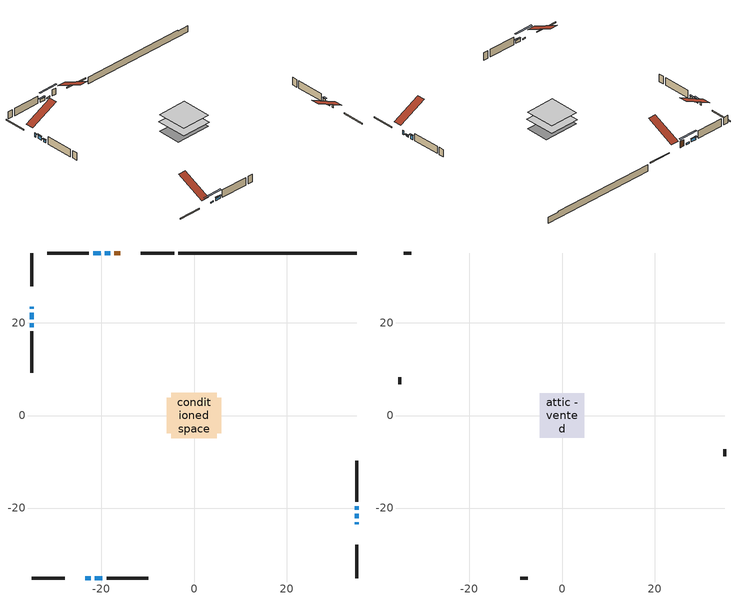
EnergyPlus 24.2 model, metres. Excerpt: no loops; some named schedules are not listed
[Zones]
conditioned space
 floor adiabatic (AdiabaticFloorConstruction): -4.94,-4.94 -4.94,4.94 4.94,4.94 4.94,-4.94 z0.62
 floor foundation (Slab1 construction): -5.84,-3.78 -5.84,3.78 5.84,3.78 5.84,-3.78 z-1.59
 wall outside (RimJoist1 construction): -4.31,35.13 -11.53,35.13 / -35.13,-35.13 -27.91,-35.13 / -35.13,35.13 -35.13,27.91 / 35.13,-35.13 35.13,-27.91 z0.62:0.92
 wall outside (AdiabaticWallConstruction 1): -15.94,35.13 -17.19,35.13 z0.62:2.65
 wall outside (AdiabaticWallConstruction): -35.13,23.49 -35.13,23.1 / 35.13,-23.49 35.13,-23.1 z0.62:1.84; -35.13,22.17 -35.13,20.85 z0.62:1.92; -18.12,35.13 -19.27,35.13 / -23.49,-35.13 -22.35,-35.13 z0.62:1.03; 35.13,-22.18 35.13,-21.26 z0.62:1.13; 35.13,-20.33 35.13,-19.62 z0.62:1.94; -20.19,35.13 -21.82,35.13 / -21.42,-35.13 -19.79,-35.13 z0.62:1.54; -35.13,19.93 -35.13,19.11 z0.62:1.51
 wall outside (Wall1 construction): -22.75,35.13 -31.7,35.13 / -18.86,-35.13 -9.92,-35.13 / -35.13,18.18 -35.13,9.23 / 35.13,-18.69 35.13,-9.74 z0.62:3.06
 wall foundation (FoundationWall1 construction): -3.38,35.13,-1.59 -3.38,35.13,0.62 31.27,35.13,0.62 31.27,35.13,0.38 35.13,35.13,0.38 35.13,35.13,-1.59
 window (WindowConstruction 6): -35.13,23.49 -35.13,23.1 z0.62:1.84
 window (WindowConstruction 5): -35.13,22.17 -35.13,20.85 z0.62:1.92
 window (WindowConstruction 8): -18.12,35.13 -19.27,35.13 z0.62:1.03
 window (WindowConstruction 9): -23.49,-35.13 -22.35,-35.13 z0.62:1.03
 window (WindowConstruction 7): 35.13,-23.49 35.13,-23.1 z0.62:1.84
 window (WindowConstruction): 35.13,-22.17 35.13,-21.26 z0.62:1.13
 window (WindowConstruction 1): 35.13,-20.33 35.13,-19.62 z0.62:1.94
 window (WindowConstruction 2): -20.2,35.13 -21.82,35.13 z0.62:1.53
 window (WindowConstruction 3): -21.42,-35.13 -19.79,-35.13 z0.62:1.53
 window (WindowConstruction 4): -35.13,19.93 -35.13,19.11 z0.62:1.51
 door (Door): -15.94,35.13 -17.19,35.13 z0.62:2.65
 ceiling adiabatic (AdiabaticFloorConstruction): 4.94,-4.94 4.94,4.94 -4.94,4.94 -4.94,-4.94 z0.62
attic - vented
 floor to conditioned space (Floor1 construction Reversed): -4.83,-4.83 -4.83,4.83 4.83,4.83 4.83,-4.83 z3.06
 wall outside (Wall2 construction): -32.63,35.13 -34.2,35.13 / -8.99,-35.13 -7.42,-35.13 / -35.13,8.31 -35.13,6.74 / 35.13,-8.81 35.13,-7.25 z0.62:3.06
 roof outside (Roof1 construction): -15.02,35.13,3.06 -15.02,25.99,7.63 -12.46,25.99,7.63 -12.46,35.13,3.06; -24.42,-35.13,3.06 -24.42,-25.99,7.63 -26.98,-25.99,7.63 -26.98,-35.13,3.06; -35.13,24.42,3.06 -25.99,24.42,7.63 -25.99,26.98,7.63 -35.13,26.98,3.06; 35.13,-24.42,3.06 25.99,-24.42,7.63 25.99,-26.98,7.63 35.13,-26.98,3.06
shading: -35.13,20.65 -35.13,22.38 -35.54,22.38 -35.54,20.65 z2.12; -21.94,35.13 -15.45,35.13 -15.45,35.54 -21.94,35.54 z3.7; -19.68,-35.13 -26.16,-35.13 -26.16,-35.54 -19.68,-35.54 z3.7; 35.13,-21.06 35.13,-22.38 35.54,-22.38 35.54,-21.06 z1.33; 35.13,-19.42 35.13,-20.53 35.54,-20.53 35.54,-19.42 z2.14; -22.02,35.13 -19.99,35.13 -19.99,35.54 -22.02,35.54 z1.74; -19.59,-35.13 -21.62,-35.13 -21.62,-35.54 -19.59,-35.54 z1.74; -35.13,18.91 -35.13,20.13 -35.54,20.13 -35.54,18.91 z1.71
[Building]
Building 1: Terrain=Suburbs
[Site:Location]
Muskoka_ON: Latitude {deg}=44.97; Longitude {deg}=-79.3; Time Zone {hr}=-5; Elevation {m}=282; Keep Site Location Information=Yes
[Site:GroundTemperature:Shallow]
1.23063, -0.843289, -1.00938, -0.0251953, 3.92574, 7.85827, 11.2676, 13.4273, 13.6107, 11.8542, 8.53183, 4.71994
[Site:WaterMainsTemperature]
Calculation Method=Schedule; Temperature Schedule=mains temperature schedule
[Material] Roughness=Rough; Thermal Absorptance=0.9
Name | Thickness {m} | Conductivity {W/m-K} | Density {kg/m3} | Specific Heat {J/kg-K} | Solar Absorptance | Visible Absorptance
asphalt or fiberglass shingles | 0.00635 | 0.162714 | 1121.4 | 1465.45 | 0.4 | 0.4
ceiling stud and cavity | 0.1397 | 0.121496 | 65.682 | 1177.47 | 0.7 | 0.7
concrete 4.0 in. | 0.1016 | 1.803125 | 2242.8 | 837.4 | 0.7 | 0.7
concrete 8.0 in. | 0.2032 | 1.803125 | 2242.8 | 837.4 | 0.7 | 0.7
door material | 0.04445 | 0.0451087 | 512.64 | 1214.23 | 0.7 | 0.7
exterior vertical ins | 0.0457286 | 0.029427 | 32.04 | 1214.23 | 0.7 | 0.7
floor covering | 0.0127 | 0.0433444 | 54.468 | 1339.84 | 0.6 | 0.6
floor rigid ins; wall rigid ins 1 | 0.512978 | 0.029427 | 32.04 | 1214.23 | 0.7 | 0.7
floor stud and cavity | 0.1397 | 1.75129 | 37.0049 | 1207.88 | 0.7 | 0.7
furniture material conditioned space 1 | 0.1524 | 0.115458 | 640.8 | 1214.23 | 0.6 | 0.6
gypsum board | 0.0127 | 0.160291 | 801 | 837.4 | 0.6 | 0.6
gypsum board 1 | 0.0127 | 0.160291 | 801 | 837.4 | 0.7 | 0.7
osb sheathing 0.5 in. | 0.0127 | 0.115458 | 512.64 | 1214.23 | 0.7 | 0.7
osb sheathing 0.75 in. | 0.01905 | 0.115458 | 512.64 | 1214.23 | 0.7 | 0.7
osb sheathing 2.0 in. | 0.0508 | 0.115458 | 512.64 | 1214.23 | 0.7 | 0.7
rim joist stud and cavity | 0.0508 | 0.029095 | 125.044 | 1163.47 | 0.6 | 0.6
wall rigid ins | 0.051816 | 0.029427 | 32.04 | 1214.23 | 0.7 | 0.7
wall stud and cavity | 0.1397 | 0.126336 | 139.0536 | 1170.24 | 0.7 | 0.7
wall stud and cavity 1 | 0.0889 | 6.9971 | 50.32683 | 1063.81 | 0.6 | 0.6
wall stud and cavity 2 | 0.0889 | 0.380278 | 52.3479 | 1209.89 | 0.7 | 0.7
wall stud and cavity 3 | 0.0889 | 0.391764 | 83.0341 | 1211.67 | 0.7 | 0.7
wood siding | 0.0254 | 0.102417 | 544.68 | 1172.36 | 0.4 | 0.4
wood siding 1 | 0.00254 | 0.102417 | 544.68 | 1172.36 | 0.4 | 0.4
wood siding 2; wood siding 3; wood siding 4 | 0.0254 | 0.102417 | 544.68 | 1172.36 | 0.7 | 0.7
[WindowMaterial:SimpleGlazingSystem]
Name | U-Factor {W/m2-K} | Solar Heat Gain Coefficient
WindowMaterial | 2.99571 | 0.59
WindowMaterial 1 | 2.95142 | 0.64
WindowMaterial 2 | 2.95767 | 0.63
WindowMaterial 3 | 2.95937 | 0.63
WindowMaterial 4 | 2.91338 | 0.67
WindowMaterial 5 | 2.63402 | 0.59
WindowMaterial 6 | 2.41258 | 0.54
[Construction]
AdiabaticFloorConstruction: floor stud and cavity, floor rigid ins, osb sheathing 0.75 in., floor covering
AdiabaticWallConstruction: wood siding 3, wall rigid ins 1, wall stud and cavity 2, gypsum board
AdiabaticWallConstruction 1: wood siding 4, wall rigid ins 1, wall stud and cavity 2, gypsum board
Door: door material
Floor1 construction Reversed: gypsum board, ceiling stud and cavity
FoundationWall1 construction: concrete 8.0 in., gypsum board 1
furniture construction conditioned space 1: furniture material conditioned space 1
PartitionWallConstruction: gypsum board, wall stud and cavity 3, gypsum board
RimJoist1 construction: wood siding 2, osb sheathing 2.0 in., rim joist stud and cavity
Roof1 construction: asphalt or fiberglass shingles
Slab1 construction: concrete 4.0 in.
Wall1 construction: wood siding, wall rigid ins, osb sheathing 0.5 in., wall stud and cavity, gypsum board
Wall2 construction: wood siding 1, wall stud and cavity 1
WindowConstruction: WindowMaterial
WindowConstruction 1: WindowMaterial 1
WindowConstruction 2; WindowConstruction 3: WindowMaterial 2
WindowConstruction 4: WindowMaterial 3
WindowConstruction 5: WindowMaterial 4
WindowConstruction 6; WindowConstruction 7: WindowMaterial 5
WindowConstruction 8; WindowConstruction 9: WindowMaterial 6
[Zone] Multiplier=1; Part of Total Floor Area=Yes
Name | Volume {m3}
attic - vented | 67.2689
conditioned space | 446.4
[Space]
Name | Zone | Volume {m3}
attic - vented 1 | attic - vented | 67.2689
conditioned space 1 | conditioned space | 446.4
[ZoneInfiltration:EffectiveLeakageArea]
infil attic - vented 1: Zone or Space=attic - vented 1; Schedule=Always On Discrete; Effective Air Leakage Area {cm2}=3798.92; Stack Coefficient=0.000487335; Wind Coefficient=1.49154e-05
[ZoneMixing]
whole house fan mix: Zone or Space=attic - vented; Schedule=Always On Continuous; Design Flow Rate Calculation Method=Flow/Zone; Design Flow Rate {m3/s}=0; Source Zone or Space=conditioned space
[SurfaceProperty:ExposedFoundationPerimeter]
Slab1: Exposed Perimeter Calculation Method=TotalExposedPerimeter; Total Exposed Perimeter {m}=38.508
[InternalMass] Zone or ZoneList=conditioned space; Space or SpaceList=conditioned space 1
Name | Construction | Surface Area {m2}
furniture mass conditioned space 1 | furniture construction conditioned space 1 | 74.4161
partition wall mass | PartitionWallConstruction | 186.04
[Lights]
interior lighting: Zone or ZoneList or Space or SpaceList=conditioned space 1; Schedule=interior lighting schedule; Design Level Calculation Method=LightingLevel; Lighting Level {W}=343.2; Return Air Fraction=0; Fraction Radiant=0.6; Fraction Visible=0.2; Fraction Replaceable=1
[People]
occupants: Zone or ZoneList or Space or SpaceList=conditioned space 1; Number of People Schedule=occupants schedule; Number of People Calculation Method=People; Number of People=3; Fraction Radiant=0.314171; Sensible Heat Fraction=0.56303; Activity Level Schedule=occupants activity schedule; Carbon Dioxide Generation Rate {m3/s-W}=0; Enable ASHRAE 55 Comfort Warnings=No; Mean Radiant Temperature Calculation Type=EnclosureAveraged
[ElectricEquipment] Zone or ZoneList or Space or SpaceList=conditioned space 1; Design Level Calculation Method=EquipmentLevel
Name | Schedule | Design Level {W} | Fraction Latent | Fraction Radiant | Fraction Lost
clothes dryer | clothes dryer schedule | 140.772 | 0.015 | 0.081 | 0.85
clothes washer | clothes washer schedule | 32.1985 | 0.03 | 0.162 | 0.7
cooking range | cooking range schedule | 215.147 | 0.08 | 0.432 | 0.2
dishwasher | dishwasher schedule | 66.8632 | 0.3 | 0.18 | 0.4
fridge | fridge schedule | 72.9452 | 0 | 0.6 | 0
mech vent bath fan 0 | mech vent bath fan 0 schedule | 50.2 | 0 | 0 | 1
mech vent bath fan 1 | mech vent bath fan 1 schedule | 50.2 | 0 | 0 | 1
mech vent house fan | mech vent house fan schedule | 0 | 0 | 0 | 1
mech vent house fan cfis | mech vent house fan cfis schedule | 0 | 0 | 0 | 0
misc plug loads | misc plug loads schedule | 494.7 | 0.045 | 0.513 | 0.1
whole house fan | Always On Discrete | 0 | 0 | 0 | 1
[OtherEquipment] Zone or ZoneList or Space or SpaceList=conditioned space 1; Design Level Calculation Method=EquipmentLevel
Name | Fuel Type | Schedule | Design Level {W} | Fraction Latent | Fraction Radiant | Fraction Lost
clothes dryer 1 | Electricity | clothes dryer schedule | 0 | 0.015 | 0.081 | 0.85
cooking range 1 | Electricity | cooking range schedule | 0 | 0.08 | 0.432 | 0.2
general water use latent | None | general water use schedule | 62.594 | 1 | 0 | 0
general water use sensible | None | general water use schedule | -61.6891 | 0 | 0.6 | 0
mech vent house fan latent load | None | Always On Discrete | 0 | 1 | 0 | 0
mech vent house fan sensible load | None | Always On Discrete | 0 | 0 | 0 | 0
water heater energy adjustment1 | Electricity | Always On Discrete | 0.01 | 0 | 0 | 1
[ZoneInfiltration:DesignFlowRate] Zone or ZoneList or Space or SpaceList=conditioned space 1; Schedule=Always On Discrete; Design Flow Rate Calculation Method=Flow/Zone; Design Flow Rate {m3/s}=0
infil flow; natural vent flow; whole house fan flow
[AvailabilityManager:Scheduled]
central ac and furnace airloop Availability Manager: Schedule=Always On Discrete
[Foundation:Kiva]
Foundation Kiva 1: Initial Indoor Air Temperature {C}=18; Wall Height Above Grade {m}=0.620024; Wall Depth Below Slab {m}=0.2032; Custom Block Material Name 1=exterior vertical ins; Custom Block Depth 1 {m}=2.21001; Custom Block X Position 1 {m}=0.2159; Custom Block Z Position 1 {m}=0
[Foundation:Kiva:Settings]
Soil Conductivity {W/m-K}=0.849921; Soil Density {kg/m3}=1842.3; Soil Specific Heat {J/kg-K}=418.7; Ground Solar Absorptivity=0.9; Ground Thermal Absorptivity=0.9; Ground Surface Roughness {m}=0.03; Far-Field Width {m}=40; Deep-Ground Boundary Condition=ZeroFlux; Deep-Ground Depth {m}=40; Minimum Cell Dimension {m}=0.2; Maximum Cell Growth Coefficient=3; Simulation Timestep=Timestep
[Exterior:Lights]
exterior lighting: Schedule=exterior lighting schedule; Design Level {W}=75.6
[EnergyManagementSystem:GlobalVariable]
central_ac_and_furnace_airloop_Fan_RTF
infil_program_Qfan
infil_program_Qinf
natural_vent_program_Qnv
natural_vent_program_Qwhf
[EnergyManagementSystem:Sensor]
Name | Output:Variable or Output:Meter Index Key | Output:Variable or Output:Meter
airflow_gain | infil flow | Infiltration Sensible Heat Gain Energy
airflow_gain_1 | natural vent flow | Infiltration Sensible Heat Gain Energy
airflow_gain_2 | whole house fan flow | Infiltration Sensible Heat Gain Energy
airflow_loss | infil flow | Infiltration Sensible Heat Loss Energy
airflow_loss_1 | natural vent flow | Infiltration Sensible Heat Loss Energy
airflow_loss_2 | whole house fan flow | Infiltration Sensible Heat Loss Energy
clg_load_cond |  | Cooling:EnergyTransfer:Zone:CONDITIONED SPACE
clg_sp_s; clg_sp_s_1 | cooling setpoint | Schedule Value
clothes_dryer_exhaust_0_sch_s | clothes dryer exhaust 0 schedule | Schedule Value
cool_season | cooling season schedule | Schedule Value
htg_load_cond |  | Heating:EnergyTransfer:Zone:CONDITIONED SPACE
htg_sp_s; htg_sp_s_1 | heating setpoint | Schedule Value
ig_ee_conv | clothes dryer | Electric Equipment Convective Heating Energy
ig_ee_conv_2 | cooking range | Electric Equipment Convective Heating Energy
ig_ee_conv_4 | fridge | Electric Equipment Convective Heating Energy
ig_ee_conv_5 | misc plug loads | Electric Equipment Convective Heating Energy
ig_ee_conv_6 | whole house fan | Electric Equipment Convective Heating Energy
ig_ee_rad | clothes dryer | Electric Equipment Radiant Heating Energy
ig_ee_rad_2 | cooking range | Electric Equipment Radiant Heating Energy
ig_ee_rad_4 | fridge | Electric Equipment Radiant Heating Energy
ig_ee_rad_5 | misc plug loads | Electric Equipment Radiant Heating Energy
ig_ee_rad_6 | whole house fan | Electric Equipment Radiant Heating Energy
ig_lgt_conv | interior lighting | Lights Convective Heating Energy
ig_lgt_rad | interior lighting | Lights Radiant Heating Energy
ig_lgt_vis | interior lighting | Lights Visible Radiation Heating Energy
ig_oe_conv | clothes dryer 1 | Other Equipment Convective Heating Energy
ig_oe_conv_1 | cooking range 1 | Other Equipment Convective Heating Energy
ig_oe_conv_2 | general water use latent | Other Equipment Convective Heating Energy
ig_oe_conv_3 | general water use sensible | Other Equipment Convective Heating Energy
ig_oe_conv_4 | water heater energy adjustment1 | Other Equipment Convective Heating Energy
ig_oe_rad | clothes dryer 1 | Other Equipment Radiant Heating Energy
ig_oe_rad_1 | cooking range 1 | Other Equipment Radiant Heating Energy
ig_oe_rad_2 | general water use latent | Other Equipment Radiant Heating Energy
ig_oe_rad_3 | general water use sensible | Other Equipment Radiant Heating Energy
ig_oe_rad_4 | water heater energy adjustment1 | Other Equipment Radiant Heating Energy
ig_ppl_conv | occupants | People Convective Heating Energy
ig_ppl_rad | occupants | People Radiant Heating Energy
im_conv | furniture mass conditioned space 1 | Surface Inside Face Convection Heat Gain Energy
im_conv_1 | partition wall mass | Surface Inside Face Convection Heat Gain Energy
im_ig | furniture mass conditioned space 1 | Surface Inside Face Internal Gains Radiation Heat Gain Energy
im_ig_1 | partition wall mass | Surface Inside Face Internal Gains Radiation Heat Gain Energy
im_lgt | furniture mass conditioned space 1 | Surface Inside Face Lights Radiation Heat Gain Energy
im_lgt_1 | partition wall mass | Surface Inside Face Lights Radiation Heat Gain Energy
im_sol | furniture mass conditioned space 1 | Surface Inside Face Solar Radiation Heat Gain Energy
im_sol_1 | partition wall mass | Surface Inside Face Solar Radiation Heat Gain Energy
im_surf | furniture mass conditioned space 1 | Surface Inside Face Net Surface Thermal Radiation Heat Gain Energy
im_surf_1 | partition wall mass | Surface Inside Face Net Surface Thermal Radiation Heat Gain Energy
mech_vent_bath_fan_0_sch_s | mech vent bath fan 0 schedule | Schedule Value
mech_vent_bath_fan_1_sch_s | mech vent bath fan 1 schedule | Schedule Value
mv_conv | mech vent bath fan 0 | Electric Equipment Convective Heating Energy
mv_conv_1 | mech vent bath fan 1 | Electric Equipment Convective Heating Energy
mv_conv_2 | mech vent house fan | Electric Equipment Convective Heating Energy
mv_conv_3 | mech vent house fan cfis | Electric Equipment Convective Heating Energy
mv_conv_4 | mech vent house fan latent load | Other Equipment Convective Heating Energy
mv_conv_5 | mech vent house fan sensible load | Other Equipment Convective Heating Energy
mv_rad | mech vent bath fan 0 | Electric Equipment Radiant Heating Energy
mv_rad_1 | mech vent bath fan 1 | Electric Equipment Radiant Heating Energy
mv_rad_2 | mech vent house fan | Electric Equipment Radiant Heating Energy
mv_rad_3 | mech vent house fan cfis | Electric Equipment Radiant Heating Energy
mv_rad_4 | mech vent house fan latent load | Other Equipment Radiant Heating Energy
mv_rad_5 | mech vent house fan sensible load | Other Equipment Radiant Heating Energy
natural_vent_s | natural vent schedule | Schedule Value
out_pb_s |  | Site Outdoor Air Barometric Pressure
out_wt_s |  | Site Outdoor Air Humidity Ratio
site_vw_s |  | Site Wind Speed
ss_back_out | Window1 | Surface Window Shortwave from Zone Back Out Window Heat Transfer Rate
ss_back_out_1 | Window10 | Surface Window Shortwave from Zone Back Out Window Heat Transfer Rate
ss_back_out_2 | Window11 | Surface Window Shortwave from Zone Back Out Window Heat Transfer Rate
ss_back_out_3 | Window12 | Surface Window Shortwave from Zone Back Out Window Heat Transfer Rate
ss_back_out_4 | Window2 | Surface Window Shortwave from Zone Back Out Window Heat Transfer Rate
ss_back_out_5 | Window3 | Surface Window Shortwave from Zone Back Out Window Heat Transfer Rate
ss_back_out_6 | Window4 | Surface Window Shortwave from Zone Back Out Window Heat Transfer Rate
ss_back_out_7 | Window5 | Surface Window Shortwave from Zone Back Out Window Heat Transfer Rate
ss_back_out_8 | Window7 | Surface Window Shortwave from Zone Back Out Window Heat Transfer Rate
ss_back_out_9 | Window9 | Surface Window Shortwave from Zone Back Out Window Heat Transfer Rate
ss_conv | Door1 | Surface Inside Face Convection Heat Gain Energy
ss_conv_1 | Window1 | Surface Inside Face Convection Heat Gain Energy
ss_conv_10 | Window9 | Surface Inside Face Convection Heat Gain Energy
ss_conv_2 | Window10 | Surface Inside Face Convection Heat Gain Energy
ss_conv_3 | Window11 | Surface Inside Face Convection Heat Gain Energy
ss_conv_4 | Window12 | Surface Inside Face Convection Heat Gain Energy
ss_conv_5 | Window2 | Surface Inside Face Convection Heat Gain Energy
ss_conv_6 | Window3 | Surface Inside Face Convection Heat Gain Energy
ss_conv_7 | Window4 | Surface Inside Face Convection Heat Gain Energy
ss_conv_8 | Window5 | Surface Inside Face Convection Heat Gain Energy
ss_conv_9 | Window7 | Surface Inside Face Convection Heat Gain Energy
ss_ig | Door1 | Surface Inside Face Internal Gains Radiation Heat Gain Energy
ss_ig_1 | Window1 | Surface Inside Face Internal Gains Radiation Heat Gain Energy
ss_ig_10 | Window9 | Surface Inside Face Internal Gains Radiation Heat Gain Energy
ss_ig_2 | Window10 | Surface Inside Face Internal Gains Radiation Heat Gain Energy
ss_ig_3 | Window11 | Surface Inside Face Internal Gains Radiation Heat Gain Energy
ss_ig_4 | Window12 | Surface Inside Face Internal Gains Radiation Heat Gain Energy
ss_ig_5 | Window2 | Surface Inside Face Internal Gains Radiation Heat Gain Energy
ss_ig_6 | Window3 | Surface Inside Face Internal Gains Radiation Heat Gain Energy
ss_ig_7 | Window4 | Surface Inside Face Internal Gains Radiation Heat Gain Energy
ss_ig_8 | Window5 | Surface Inside Face Internal Gains Radiation Heat Gain Energy
ss_ig_9 | Window7 | Surface Inside Face Internal Gains Radiation Heat Gain Energy
ss_lgt | Door1 | Surface Inside Face Lights Radiation Heat Gain Energy
ss_sol | Door1 | Surface Inside Face Solar Radiation Heat Gain Energy
ss_surf | Door1 | Surface Inside Face Net Surface Thermal Radiation Heat Gain Energy
ss_surf_1 | Window1 | Surface Inside Face Net Surface Thermal Radiation Heat Gain Energy
ss_surf_10 | Window9 | Surface Inside Face Net Surface Thermal Radiation Heat Gain Energy
ss_surf_2 | Window10 | Surface Inside Face Net Surface Thermal Radiation Heat Gain Energy
ss_surf_3 | Window11 | Surface Inside Face Net Surface Thermal Radiation Heat Gain Energy
ss_surf_4 | Window12 | Surface Inside Face Net Surface Thermal Radiation Heat Gain Energy
ss_surf_5 | Window2 | Surface Inside Face Net Surface Thermal Radiation Heat Gain Energy
ss_surf_6 | Window3 | Surface Inside Face Net Surface Thermal Radiation Heat Gain Energy
ss_surf_7 | Window4 | Surface Inside Face Net Surface Thermal Radiation Heat Gain Energy
ss_surf_8 | Window5 | Surface Inside Face Net Surface Thermal Radiation Heat Gain Energy
ss_surf_9 | Window7 | Surface Inside Face Net Surface Thermal Radiation Heat Gain Energy
ss_trans_in | Window1 | Surface Window Transmitted Solar Radiation Rate
ss_trans_in_1 | Window10 | Surface Window Transmitted Solar Radiation Rate
ss_trans_in_2 | Window11 | Surface Window Transmitted Solar Radiation Rate
ss_trans_in_3 | Window12 | Surface Window Transmitted Solar Radiation Rate
ss_trans_in_4 | Window2 | Surface Window Transmitted Solar Radiation Rate
ss_trans_in_5 | Window3 | Surface Window Transmitted Solar Radiation Rate
ss_trans_in_6 | Window4 | Surface Window Transmitted Solar Radiation Rate
ss_trans_in_7 | Window5 | Surface Window Transmitted Solar Radiation Rate
ss_trans_in_8 | Window7 | Surface Window Transmitted Solar Radiation Rate
ss_trans_in_9 | Window9 | Surface Window Transmitted Solar Radiation Rate
ss_trans_out | Window1 | Surface Inside Face Initial Transmitted Diffuse Transmitted Out Window Solar Radiation Rate
ss_trans_out_1 | Window10 | Surface Inside Face Initial Transmitted Diffuse Transmitted Out Window Solar Radiation Rate
ss_trans_out_2 | Window11 | Surface Inside Face Initial Transmitted Diffuse Transmitted Out Window Solar Radiation Rate
ss_trans_out_3 | Window12 | Surface Inside Face Initial Transmitted Diffuse Transmitted Out Window Solar Radiation Rate
ss_trans_out_4 | Window2 | Surface Inside Face Initial Transmitted Diffuse Transmitted Out Window Solar Radiation Rate
ss_trans_out_5 | Window3 | Surface Inside Face Initial Transmitted Diffuse Transmitted Out Window Solar Radiation Rate
ss_trans_out_6 | Window4 | Surface Inside Face Initial Transmitted Diffuse Transmitted Out Window Solar Radiation Rate
ss_trans_out_7 | Window5 | Surface Inside Face Initial Transmitted Diffuse Transmitted Out Window Solar Radiation Rate
ss_trans_out_8 | Window7 | Surface Inside Face Initial Transmitted Diffuse Transmitted Out Window Solar Radiation Rate
ss_trans_out_9 | Window9 | Surface Inside Face Initial Transmitted Diffuse Transmitted Out Window Solar Radiation Rate
s_conv | Floor1 | Surface Inside Face Convection Heat Gain Energy
s_conv_1 | FoundationWall1 | Surface Inside Face Convection Heat Gain Energy
s_conv_10 | Wall1:180 | Surface Inside Face Convection Heat Gain Energy
s_conv_11 | Wall1:270 | Surface Inside Face Convection Heat Gain Energy
s_conv_12 | Wall1:90 | Surface Inside Face Convection Heat Gain Energy
s_conv_2 | inferred conditioned ceiling | Surface Inside Face Convection Heat Gain Energy
s_conv_3 | inferred conditioned floor | Surface Inside Face Convection Heat Gain Energy
s_conv_4 | RimJoist1:0 | Surface Inside Face Convection Heat Gain Energy
s_conv_5 | RimJoist1:180 | Surface Inside Face Convection Heat Gain Energy
s_conv_6 | RimJoist1:270 | Surface Inside Face Convection Heat Gain Energy
s_conv_7 | RimJoist1:90 | Surface Inside Face Convection Heat Gain Energy
s_conv_8 | Slab1 | Surface Inside Face Convection Heat Gain Energy
s_conv_9 | Wall1:0 | Surface Inside Face Convection Heat Gain Energy
s_ig | Floor1 | Surface Inside Face Internal Gains Radiation Heat Gain Energy
s_ig_1 | FoundationWall1 | Surface Inside Face Internal Gains Radiation Heat Gain Energy
s_ig_10 | Wall1:180 | Surface Inside Face Internal Gains Radiation Heat Gain Energy
s_ig_11 | Wall1:270 | Surface Inside Face Internal Gains Radiation Heat Gain Energy
s_ig_12 | Wall1:90 | Surface Inside Face Internal Gains Radiation Heat Gain Energy
s_ig_2 | inferred conditioned ceiling | Surface Inside Face Internal Gains Radiation Heat Gain Energy
s_ig_3 | inferred conditioned floor | Surface Inside Face Internal Gains Radiation Heat Gain Energy
s_ig_4 | RimJoist1:0 | Surface Inside Face Internal Gains Radiation Heat Gain Energy
s_ig_5 | RimJoist1:180 | Surface Inside Face Internal Gains Radiation Heat Gain Energy
s_ig_6 | RimJoist1:270 | Surface Inside Face Internal Gains Radiation Heat Gain Energy
s_ig_7 | RimJoist1:90 | Surface Inside Face Internal Gains Radiation Heat Gain Energy
s_ig_8 | Slab1 | Surface Inside Face Internal Gains Radiation Heat Gain Energy
s_ig_9 | Wall1:0 | Surface Inside Face Internal Gains Radiation Heat Gain Energy
s_lgt | Floor1 | Surface Inside Face Lights Radiation Heat Gain Energy
s_lgt_1 | FoundationWall1 | Surface Inside Face Lights Radiation Heat Gain Energy
s_lgt_10 | Wall1:180 | Surface Inside Face Lights Radiation Heat Gain Energy
s_lgt_11 | Wall1:270 | Surface Inside Face Lights Radiation Heat Gain Energy
s_lgt_12 | Wall1:90 | Surface Inside Face Lights Radiation Heat Gain Energy
s_lgt_2 | inferred conditioned ceiling | Surface Inside Face Lights Radiation Heat Gain Energy
s_lgt_3 | inferred conditioned floor | Surface Inside Face Lights Radiation Heat Gain Energy
s_lgt_4 | RimJoist1:0 | Surface Inside Face Lights Radiation Heat Gain Energy
s_lgt_5 | RimJoist1:180 | Surface Inside Face Lights Radiation Heat Gain Energy
s_lgt_6 | RimJoist1:270 | Surface Inside Face Lights Radiation Heat Gain Energy
